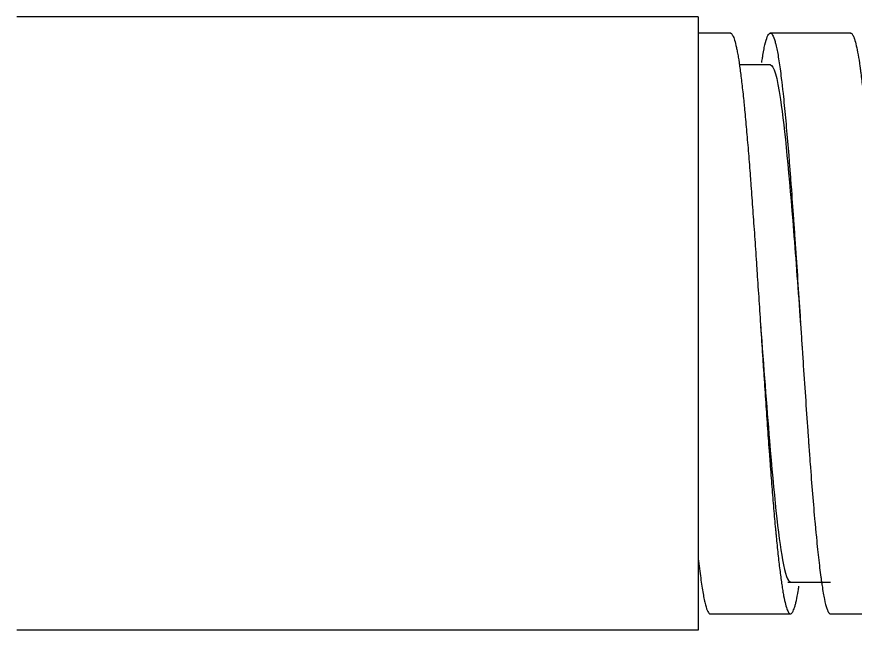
# Model space of a CAD drawing. Extents: x 1488 to 2842, y 0 to 992.
# Drawn here: x 1831.79 to 1852.71, y 788.79 to 804.09 of the extents above; entities that cross this region are included whole.
import ezdxf

# ---------------------------------------------------------------- set-up
doc = ezdxf.new("R2010")
doc.units = 0
doc.header["$LTSCALE"] = 10
doc.header["$MEASUREMENT"] = 0
doc.layers.add('1', color=7, linetype='CONTINUOUS')

msp = doc.modelspace()

# ---------------------------------------------------------------- linework, layer by layer
at = {"layer": '1', "color": 7, "linetype": 'Continuous', "lineweight": -3}
for p, q in [((1848.79, 804.093), (1831.791, 804.093)), ((1848.79, 804.093), (1848.79, 788.793)), ((1848.79, 788.793), (1831.791, 788.793))]:
    msp.add_line(p, q, dxfattribs=at)
for points, degree in [([(1849.603, 803.685), (1848.79, 803.685)], 1), ([(1852.602, 803.685), (1850.577, 803.685)], 1), ([(1850.59, 802.891), (1850.198, 802.891), (1849.807, 802.891)], 2), ([(1851.021, 789.994), (1851.556, 789.994), (1852.091, 789.994)], 2), ([(1849.078, 789.201), (1851.103, 789.201)], 1), ([(1852.077, 789.2), (1854.101, 789.2)], 1)]:
    msp.add_open_spline(points, degree=degree, dxfattribs=at)
for points, knots in [([(1849.591, 803.685), (1849.592, 803.685), (1849.593, 803.685), (1849.598, 803.684), (1849.602, 803.683), (1849.621, 803.673), (1849.636, 803.655), (1849.666, 803.598), (1849.681, 803.559), (1849.711, 803.46), (1849.727, 803.4), (1849.749, 803.294), (1849.757, 803.256), (1849.768, 803.195), (1849.772, 803.174), (1849.78, 803.131), (1849.783, 803.108), (1849.802, 802.994), (1849.817, 802.892), (1849.847, 802.67), (1849.877, 802.429), (1849.908, 802.15), (1849.927, 801.964), (1849.93, 801.926), (1849.938, 801.85), (1849.949, 801.734), (1849.961, 801.614), (1849.983, 801.369), (1850.014, 801.029), (1850.044, 800.663), (1850.066, 800.377), (1850.074, 800.28), (1850.085, 800.133), (1850.089, 800.083), (1850.097, 799.983), (1850.101, 799.932), (1850.119, 799.68), (1850.134, 799.474), (1850.164, 799.055), (1850.179, 798.841), (1850.21, 798.406), (1850.225, 798.185), (1850.244, 797.903), (1850.247, 797.846), (1850.255, 797.733), (1850.259, 797.676), (1850.27, 797.505), (1850.278, 797.391), (1850.301, 797.049), (1850.331, 796.593), (1850.361, 796.136), (1850.383, 795.793), (1850.391, 795.678), (1850.402, 795.507), (1850.406, 795.45), (1850.414, 795.335), (1850.418, 795.278), (1850.437, 794.994), (1850.467, 794.546), (1850.497, 794.112), (1850.527, 793.684), (1850.542, 793.473), (1850.561, 793.215), (1850.565, 793.163), (1850.572, 793.061), (1850.576, 793.01), (1850.587, 792.858), (1850.595, 792.758), (1850.618, 792.465), (1850.633, 792.277), (1850.663, 791.913), (1850.678, 791.737), (1850.7, 791.484), (1850.708, 791.401), (1850.719, 791.28), (1850.723, 791.239), (1850.731, 791.16), (1850.735, 791.121), (1850.754, 790.927), (1850.769, 790.78), (1850.799, 790.506), (1850.814, 790.377), (1850.844, 790.138), (1850.859, 790.027), (1850.878, 789.9), (1850.882, 789.875), (1850.889, 789.827), (1850.893, 789.803), (1850.905, 789.734), (1850.912, 789.691), (1850.935, 789.57), (1850.95, 789.501), (1850.98, 789.384), (1851.01, 789.288), (1851.04, 789.235), (1851.059, 789.215), (1851.063, 789.211), (1851.071, 789.206), (1851.082, 789.2), (1851.093, 789.2), (1851.116, 789.208), (1851.131, 789.224), (1851.161, 789.277), (1851.176, 789.313), (1851.199, 789.384), (1851.207, 789.411), (1851.218, 789.454), (1851.222, 789.47), (1851.229, 789.501), (1851.233, 789.518), (1851.252, 789.603), (1851.267, 789.682), (1851.289, 789.809), (1851.295, 789.85), (1851.302, 789.892)], [0, 0, 0, 0, 0.002118, 0.002118, 0.008738, 0.008738, 0.035215, 0.035215, 0.061692, 0.061692, 0.08817, 0.08817, 0.101409, 0.101409, 0.108028, 0.108028, 0.114647, 0.114647, 0.141125, 0.141125, 0.167602, 0.19408, 0.19408, 0.200699, 0.200699, 0.207318, 0.220557, 0.220557, 0.247035, 0.273512, 0.273512, 0.286751, 0.286751, 0.29337, 0.29337, 0.299989, 0.299989, 0.326467, 0.326467, 0.352944, 0.352944, 0.379422, 0.379422, 0.386041, 0.386041, 0.39266, 0.39266, 0.405899, 0.405899, 0.432377, 0.458854, 0.458854, 0.472093, 0.472093, 0.478712, 0.478712, 0.485332, 0.485332, 0.511809, 0.538286, 0.538286, 0.564764, 0.564764, 0.571383, 0.571383, 0.578003, 0.578003, 0.591241, 0.591241, 0.617719, 0.617719, 0.644196, 0.644196, 0.657435, 0.657435, 0.664054, 0.664054, 0.670674, 0.670674, 0.697151, 0.697151, 0.723628, 0.723628, 0.750106, 0.750106, 0.756725, 0.756725, 0.763345, 0.763345, 0.776583, 0.776583, 0.803061, 0.803061, 0.829538, 0.856016, 0.856016, 0.862635, 0.862635, 0.869254, 0.882493, 0.882493, 0.908971, 0.908971, 0.935448, 0.935448, 0.948687, 0.948687, 0.955306, 0.955306, 0.961925, 0.961925, 0.988403, 0.988403, 1, 1, 1, 1]), ([(1850.374, 802.955), (1850.38, 802.999), (1850.387, 803.041), (1850.398, 803.111), (1850.403, 803.141), (1850.411, 803.184), (1850.413, 803.198), (1850.418, 803.225), (1850.43, 803.292), (1850.443, 803.351), (1850.472, 803.478), (1850.492, 803.544), (1850.531, 803.639), (1850.551, 803.669), (1850.574, 803.681), (1850.576, 803.683), (1850.581, 803.684), (1850.589, 803.686), (1850.596, 803.685), (1850.611, 803.679), (1850.621, 803.671), (1850.65, 803.633), (1850.67, 803.59), (1850.7, 803.498), (1850.71, 803.463), (1850.722, 803.414), (1850.725, 803.404), (1850.73, 803.382), (1850.732, 803.372), (1850.74, 803.338), (1850.745, 803.315), (1850.769, 803.194), (1850.789, 803.079), (1850.828, 802.817), (1850.848, 802.668), (1850.873, 802.461), (1850.878, 802.418), (1850.888, 802.331), (1850.893, 802.286), (1850.908, 802.149), (1850.918, 802.054), (1850.947, 801.76), (1850.967, 801.551), (1851.006, 801.109), (1851.026, 800.876), (1851.051, 800.568), (1851.056, 800.505), (1851.066, 800.379), (1851.071, 800.316), (1851.086, 800.124), (1851.096, 799.995), (1851.125, 799.6), (1851.145, 799.329), (1851.175, 798.911), (1851.184, 798.77), (1851.199, 798.555), (1851.204, 798.482), (1851.212, 798.373), (1851.214, 798.337), (1851.219, 798.263), (1851.222, 798.227), (1851.244, 797.896), (1851.264, 797.6), (1851.303, 797.005), (1851.323, 796.707), (1851.353, 796.256), (1851.363, 796.105), (1851.375, 795.917), (1851.378, 795.879), (1851.383, 795.803), (1851.39, 795.69), (1851.398, 795.578), (1851.422, 795.205), (1851.442, 794.911), (1851.482, 794.331), (1851.501, 794.046), (1851.526, 793.695), (1851.531, 793.625), (1851.539, 793.521), (1851.541, 793.486), (1851.546, 793.417), (1851.559, 793.245), (1851.571, 793.078), (1851.6, 792.684), (1851.62, 792.432), (1851.659, 791.95), (1851.679, 791.719), (1851.702, 791.471), (1851.704, 791.444), (1851.709, 791.389), (1851.717, 791.308), (1851.724, 791.23), (1851.739, 791.075), (1851.749, 790.976), (1851.778, 790.688), (1851.798, 790.511), (1851.828, 790.266), (1851.838, 790.189), (1851.853, 790.078), (1851.858, 790.041), (1851.868, 789.971), (1851.873, 789.937), (1851.897, 789.773), (1851.917, 789.66), (1851.956, 789.47), (1851.976, 789.394), (1852.006, 789.307), (1852.016, 789.283), (1852.028, 789.258), (1852.031, 789.253), (1852.036, 789.245), (1852.043, 789.232), (1852.05, 789.223), (1852.066, 789.206), (1852.077, 789.201), (1852.088, 789.2)], [0, 0, 0, 0, 0.011356, 0.011356, 0.020011, 0.020011, 0.024339, 0.024339, 0.028666, 0.045977, 0.045977, 0.080598, 0.080598, 0.115219, 0.115219, 0.119547, 0.119547, 0.123875, 0.13253, 0.13253, 0.149841, 0.149841, 0.184462, 0.184462, 0.201773, 0.201773, 0.2061, 0.2061, 0.210428, 0.210428, 0.219083, 0.219083, 0.253704, 0.253704, 0.288326, 0.288326, 0.296981, 0.296981, 0.305636, 0.305636, 0.322947, 0.322947, 0.357568, 0.357568, 0.392189, 0.392189, 0.400845, 0.400845, 0.4095, 0.4095, 0.426811, 0.426811, 0.461432, 0.461432, 0.478743, 0.478743, 0.487398, 0.487398, 0.491726, 0.491726, 0.496053, 0.496053, 0.530674, 0.530674, 0.565296, 0.565296, 0.582606, 0.582606, 0.586934, 0.586934, 0.591262, 0.599917, 0.599917, 0.634538, 0.634538, 0.669159, 0.669159, 0.677815, 0.677815, 0.682142, 0.682142, 0.68647, 0.703781, 0.703781, 0.738402, 0.738402, 0.773023, 0.773023, 0.777351, 0.777351, 0.781678, 0.790334, 0.790334, 0.807644, 0.807644, 0.842266, 0.842266, 0.859576, 0.859576, 0.868232, 0.868232, 0.876887, 0.876887, 0.911508, 0.911508, 0.946129, 0.946129, 0.96344, 0.96344, 0.967768, 0.967768, 0.972095, 0.980751, 0.980751, 1, 1, 1, 1]), ([(1852.589, 803.685), (1852.592, 803.685), (1852.609, 803.683), (1852.626, 803.667), (1852.649, 803.631), (1852.656, 803.616), (1852.668, 803.59), (1852.672, 803.581), (1852.679, 803.56), (1852.683, 803.55), (1852.702, 803.493), (1852.732, 803.382), (1852.762, 803.23), (1852.792, 803.057), (1852.807, 802.961), (1852.826, 802.826), (1852.83, 802.799), (1852.838, 802.742), (1852.842, 802.713), (1852.853, 802.625), (1852.861, 802.563), (1852.883, 802.373), (1852.898, 802.238), (1852.928, 801.951), (1852.943, 801.799), (1852.966, 801.558), (1852.974, 801.476), (1852.985, 801.35), (1852.989, 801.307), (1852.996, 801.221), (1853, 801.177), (1853.019, 800.958), (1853.034, 800.776), (1853.064, 800.402), (1853.079, 800.209), (1853.11, 799.812), (1853.125, 799.609), (1853.144, 799.346), (1853.147, 799.293), (1853.155, 799.187), (1853.159, 799.134), (1853.17, 798.972), (1853.178, 798.864), (1853.201, 798.538), (1853.216, 798.318), (1853.246, 797.874), (1853.261, 797.65), (1853.291, 797.196), (1853.306, 796.967), (1853.325, 796.679), (1853.329, 796.621), (1853.336, 796.506), (1853.348, 796.333), (1853.359, 796.161), (1853.382, 795.818), (1853.397, 795.591), (1853.427, 795.139), (1853.442, 794.914), (1853.465, 794.579), (1853.472, 794.468), (1853.487, 794.246), (1853.495, 794.137), (1853.518, 793.811), (1853.533, 793.599), (1853.563, 793.185), (1853.578, 792.983), (1853.608, 792.589), (1853.623, 792.398), (1853.642, 792.164), (1853.646, 792.118), (1853.653, 792.026), (1853.665, 791.89), (1853.676, 791.758), (1853.699, 791.5), (1853.729, 791.172), (1853.759, 790.874), (1853.782, 790.662), (1853.789, 790.593), (1853.801, 790.493), (1853.805, 790.46), (1853.812, 790.395), (1853.816, 790.364), (1853.835, 790.208), (1853.865, 789.98), (1853.91, 789.695), (1853.94, 789.545), (1853.959, 789.465), (1853.963, 789.449), (1853.971, 789.42), (1853.974, 789.406), (1853.986, 789.366), (1853.993, 789.342), (1854.016, 789.28), (1854.031, 789.249), (1854.061, 789.209), (1854.076, 789.199), (1854.099, 789.201), (1854.106, 789.204), (1854.118, 789.213), (1854.122, 789.217), (1854.129, 789.226), (1854.133, 789.23), (1854.152, 789.259), (1854.167, 789.292), (1854.197, 789.378), (1854.213, 789.431), (1854.243, 789.559), (1854.258, 789.633), (1854.277, 789.739), (1854.28, 789.761), (1854.288, 789.806), (1854.292, 789.829), (1854.301, 789.884), (1854.306, 789.916), (1854.31, 789.95)], [0, 0, 0, 0, 0.003845, 0.03018, 0.03018, 0.043348, 0.043348, 0.049932, 0.049932, 0.056516, 0.056516, 0.082851, 0.109186, 0.109186, 0.135521, 0.135521, 0.142105, 0.142105, 0.148689, 0.148689, 0.161856, 0.161856, 0.188191, 0.188191, 0.214527, 0.214527, 0.227694, 0.227694, 0.234278, 0.234278, 0.240862, 0.240862, 0.267197, 0.267197, 0.293532, 0.293532, 0.319867, 0.319867, 0.326451, 0.326451, 0.333035, 0.333035, 0.346203, 0.346203, 0.372538, 0.372538, 0.398873, 0.398873, 0.425208, 0.425208, 0.431792, 0.431792, 0.438376, 0.451543, 0.451543, 0.477879, 0.477879, 0.504214, 0.504214, 0.517381, 0.517381, 0.530549, 0.530549, 0.556884, 0.556884, 0.583219, 0.583219, 0.609555, 0.609555, 0.616138, 0.616138, 0.622722, 0.63589, 0.63589, 0.662225, 0.68856, 0.68856, 0.701728, 0.701728, 0.708311, 0.708311, 0.714895, 0.714895, 0.74123, 0.767566, 0.793901, 0.793901, 0.800485, 0.800485, 0.807068, 0.807068, 0.820236, 0.820236, 0.846571, 0.846571, 0.872906, 0.872906, 0.886074, 0.886074, 0.892658, 0.892658, 0.899242, 0.899242, 0.925577, 0.925577, 0.951912, 0.951912, 0.978247, 0.978247, 0.984831, 0.984831, 0.991415, 0.991415, 1, 1, 1, 1]), ([(1850.589, 802.891), (1850.673, 802.891), (1850.865, 802.21), (1851.115, 799.492), (1851.281, 797.251), (1851.338, 796.473)], [0, 0, 0, 0, 0.335553, 0.769421, 1, 1, 1, 1]), ([(1850.346, 796.372), (1850.419, 795.382), (1850.601, 792.934), (1850.849, 790.488), (1851.024, 789.998), (1851.09, 789.996)], [0, 0, 0, 0, 0.294984, 0.731401, 1, 1, 1, 1]), ([(1848.79, 790.584), (1848.81, 790.405), (1848.83, 790.243), (1848.87, 789.952), (1848.889, 789.823), (1848.919, 789.655), (1848.929, 789.603), (1848.944, 789.532), (1848.949, 789.51), (1848.959, 789.467), (1848.964, 789.447), (1848.988, 789.353), (1849.008, 789.297), (1849.048, 789.222), (1849.067, 789.202), (1849.088, 789.201), (1849.09, 789.201), (1849.091, 789.201)], [0, 0, 0, 0, 0.197472, 0.197472, 0.394944, 0.394944, 0.49368, 0.49368, 0.543048, 0.543048, 0.592416, 0.592416, 0.789888, 0.789888, 0.98736, 0.98736, 1, 1, 1, 1])]:
    msp.add_open_spline(points, degree=3, knots=knots, dxfattribs=at)

doc.saveas('drawing.dxf')
